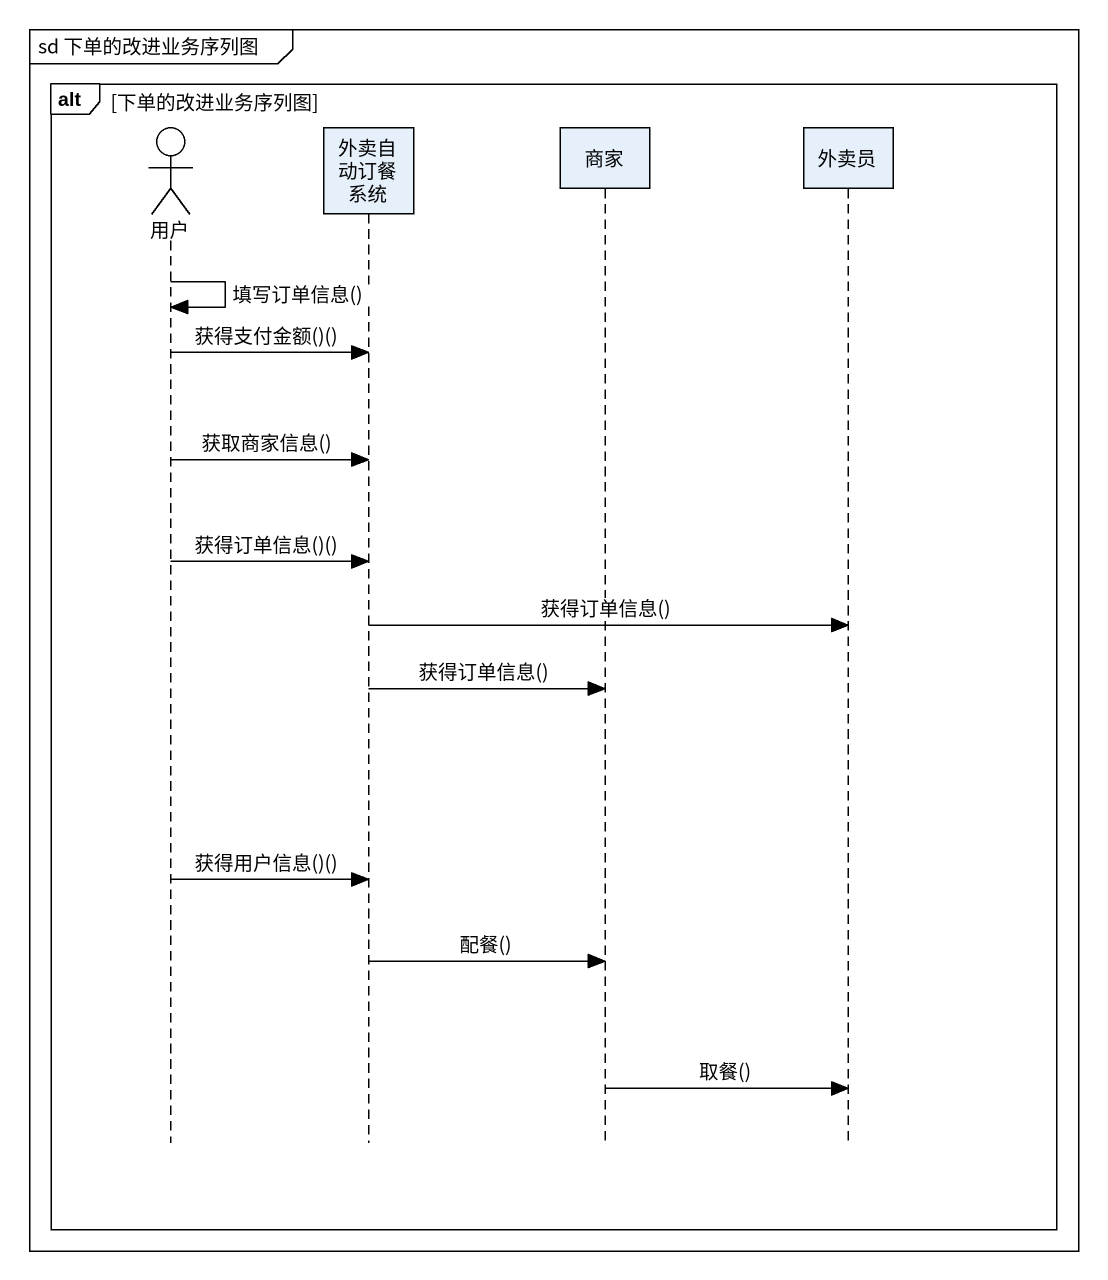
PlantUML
@startuml
mainframe sd 下单的改进业务序列图
hide footbox
actor 用户
participant 外卖自动订餐系统
participant 商家
participant 外卖员

alt 下单的改进业务序列图
  用户 -> 用户 : 填写订单信息()
  用户 -> 外卖自动订餐系统 : 获得支付金额()()
  用户 -> 外卖自动订餐系统 : 获取商家信息()
  用户 -> 外卖自动订餐系统 : 获得订单信息()()
  外卖自动订餐系统 -> 外卖员 : 获得订单信息()
  外卖自动订餐系统 -> 商家 : 获得订单信息()
  用户 -> 外卖自动订餐系统 : 获得用户信息()()
  外卖自动订餐系统 -> 商家 : 配餐()
  商家 -> 外卖员 : 取餐()
end
@enduml
